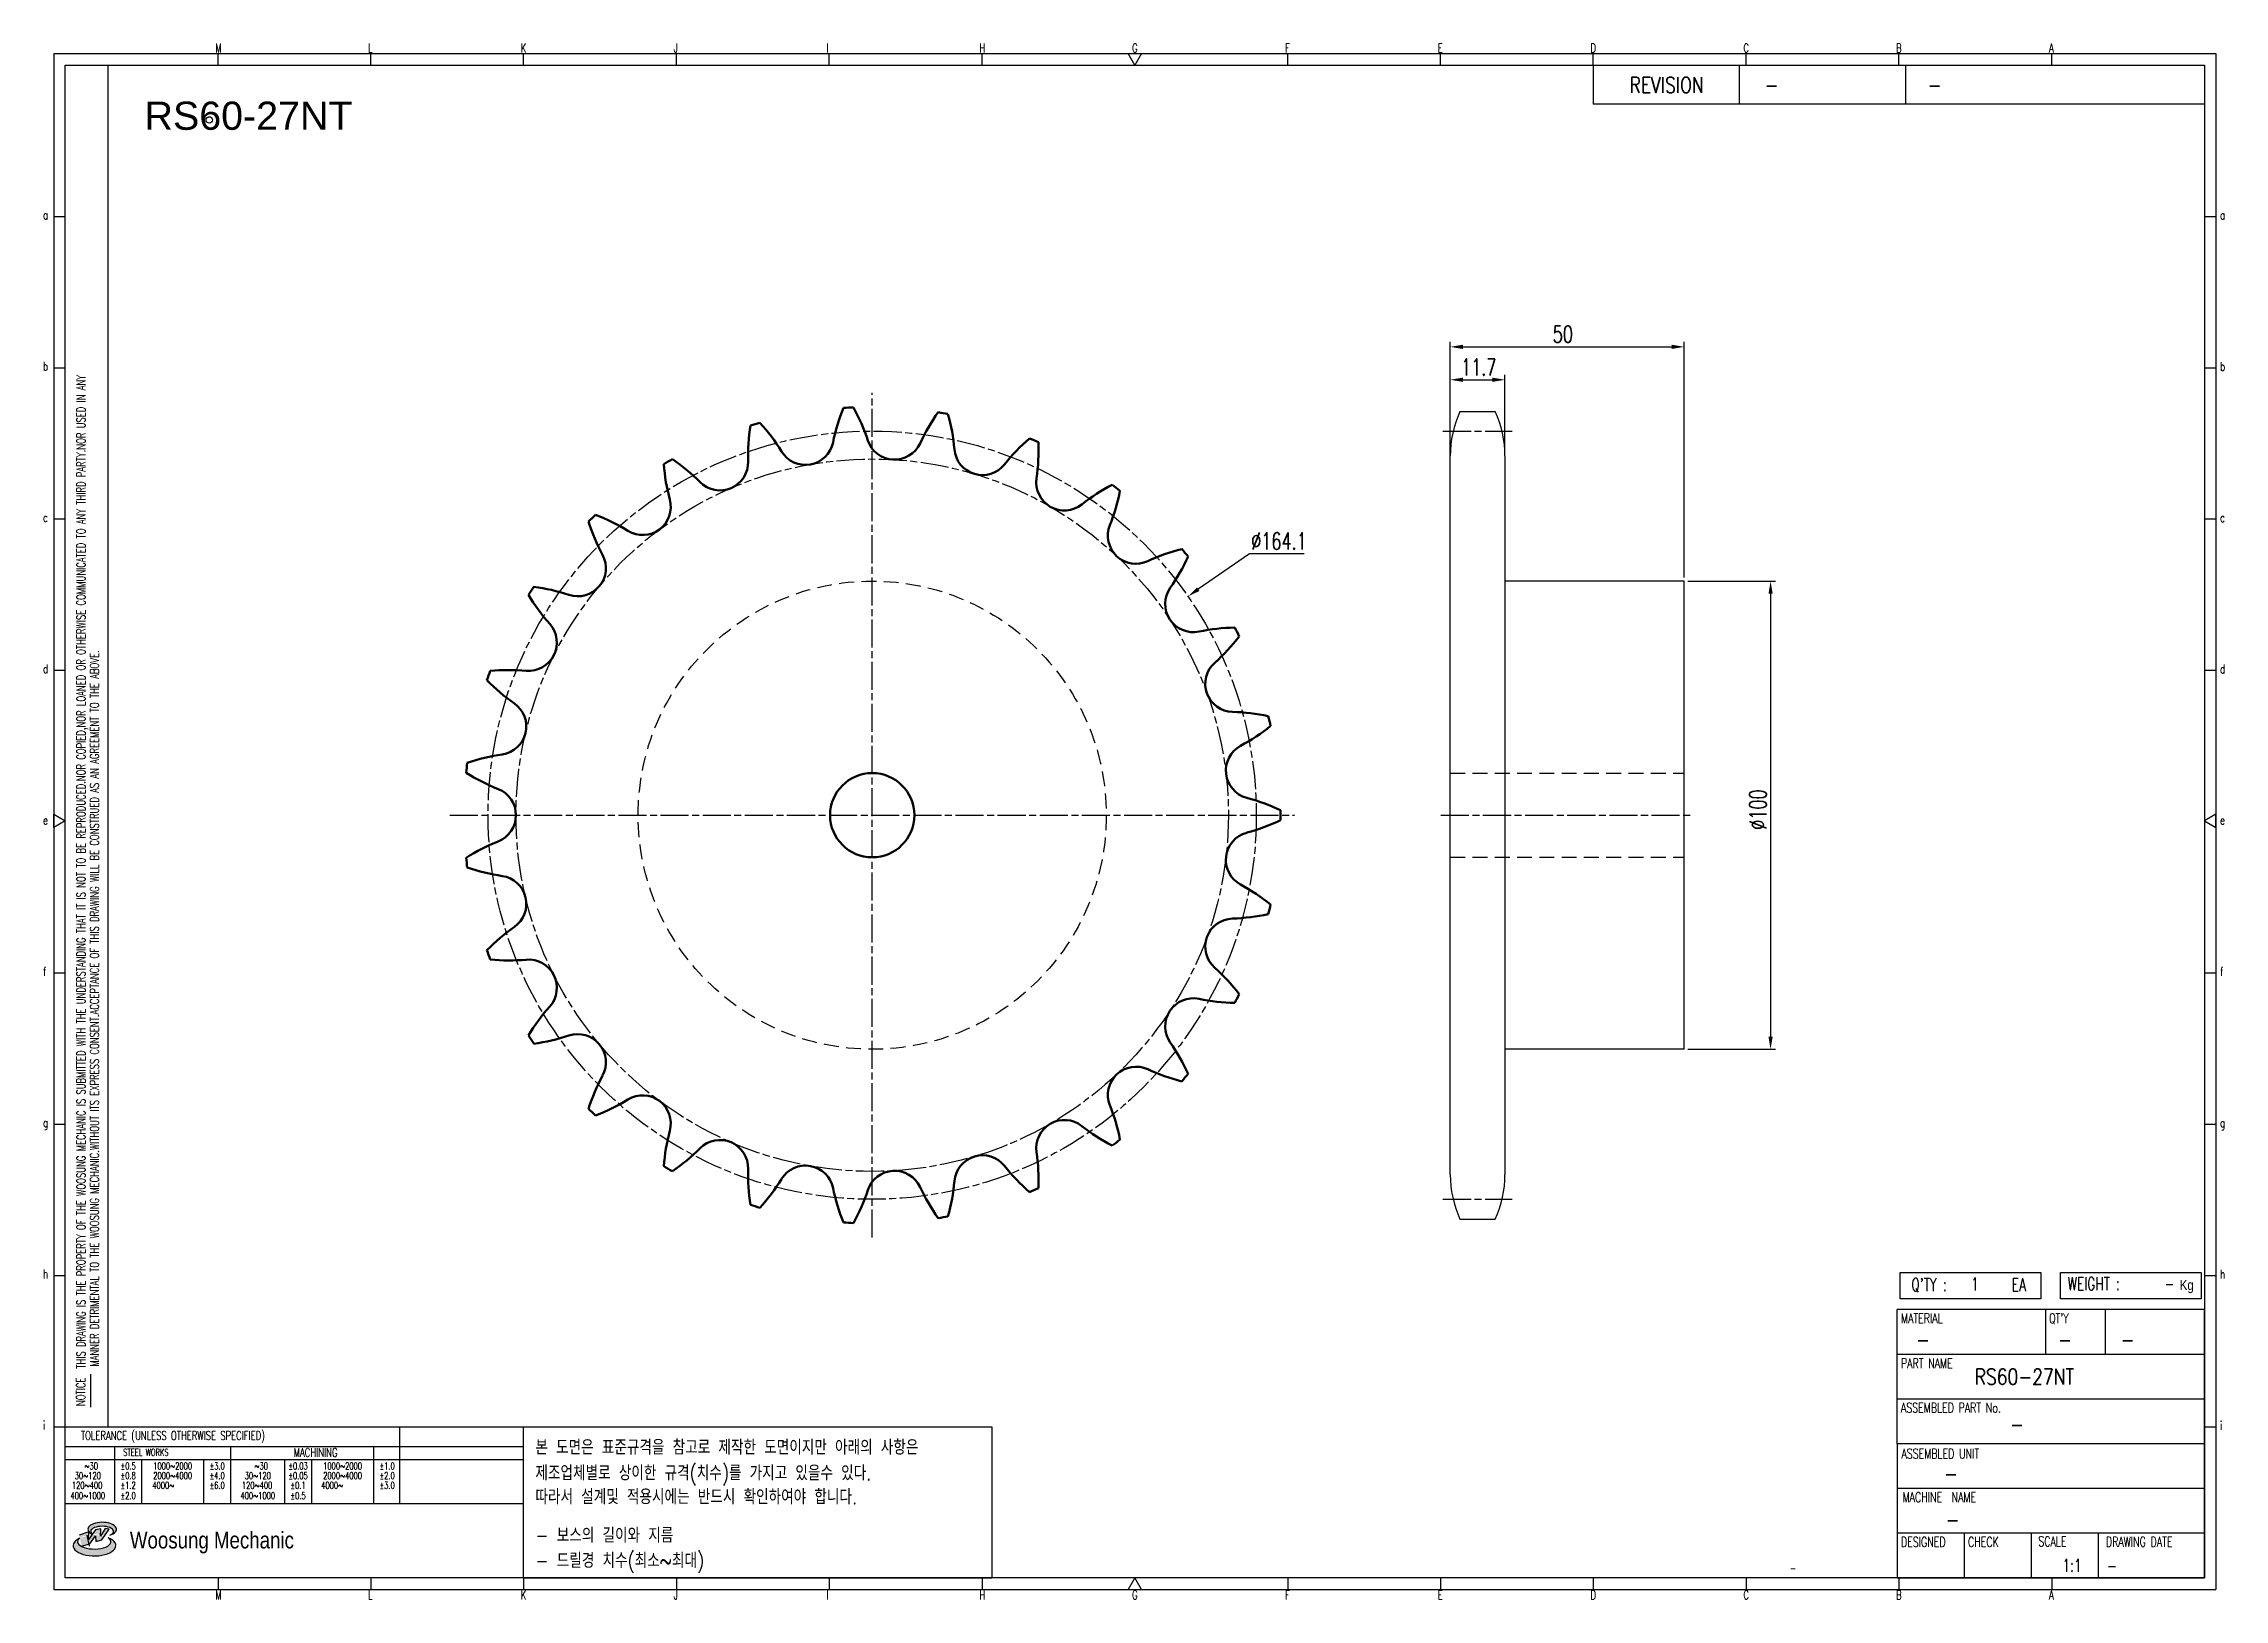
# Model space of a CAD drawing. Header units: millimetres. Extents: x 24105 to 24570, y 30 to 362.
import ezdxf
from ezdxf.enums import TextEntityAlignment as Align

# ---------------------------------------------------------------- set-up
doc = ezdxf.new("R2010")
doc.units = ezdxf.units.MM
for name, pattern in [('AM_ISO08W050', [18, 12, -1.5, 3, -1.5]), ('AM_ISO08W050x2', [9, 6, -0.75, 1.5, -0.75]), ('HIDDEN', [9.525, 6.35, -3.175])]:
    doc.linetypes.add(name, pattern=pattern)
for name, color, linetype, lineweight in [('AM_0N', 7, 'Continuous', 50), ('AM_7', 4, 'AM_ISO08W050', 25), ('AM_7N', 4, 'AM_ISO08W050', 25)]:
    doc.layers.add(name, color=color, linetype=linetype, lineweight=lineweight)
for name, color, linetype in [('HL', 2, 'HIDDEN'), ('S-DIM', 7, 'Continuous'), ('TITLE', 7, 'Continuous'), ('도면레이아웃', 7, 'Continuous')]:
    doc.layers.add(name, color=color, linetype=linetype)
doc.styles.add('HAN', font='ROMANS.shx', dxfattribs={"width": 0.7, "bigfont": 'whgtxt.shx'})
doc.styles.add('HKD_ST2', font='romans.shx', dxfattribs={"width": 0.7, "height": 4, "bigfont": '@extfont2.shx'})
doc.styles.add('HSG', font='SIMPLEX.shx', dxfattribs={"width": 0.7, "bigfont": 'HSG.shx'})
doc.styles.add('ROMANS', font='romans.shx', dxfattribs={"width": 0.7, "bigfont": 'whgtxt.shx'})
doc.styles.add('SLDTEXTSTYLE4', font='arial.ttf', dxfattribs={"width": 0.8})
doc.styles.get("Standard").update_dxf_attribs({"font": 'arial.ttf'})
doc.dimstyles.new('APP6', dxfattribs={"dimscale": 1.5, "dimtxt": 2.4, "dimasz": 1.8, "dimexe": 0.7, "dimexo": 0.5, "dimgap": 0.6, "dimtad": 1, "dimtoh": 1, "dimdec": 1, "dimrnd": 0.01, "dimzin": 9, "dimdsep": 46, "dimtxsty": 'HSG', "dimcen": 0, "dimclrd": 1, "dimclre": 1, "dimclrt": 256, "dimazin": 2, "dimtp": 1, "dimtm": 1, "dimtfac": 0.5, "dimtdec": 1, "dimtofl": 0, "dimtmove": 0, "dimatfit": 3, "dimfxl": 0, "dimtvp": 1, "dimtolj": 2, "dimlwd": -1, "dimlwe": -1, "dimarcsym": 0})

# ---------------------------------------------------------------- blocks, each defined once
blk = doc.blocks.new('SUYWSHJH')
at = {"layer": '도면레이아웃'}
h = blk.add_hatch(color=10, dxfattribs=at)
h.paths.add_polyline_path([(1.544, 35.177), (1.554, 34.966), (1.779, 35.034), (2.054, 35.422), (1.908, 35.446), (1.728, 35.167), (1.741, 35.439), (1.547, 35.405), (1.292, 35.041), (1.295, 35.33), (0.943, 35.208), (1.03, 34.8), (1.336, 34.885)])
edge = h.paths.add_edge_path()
edge.add_ellipse((1.795, 35.421), major_axis=(-0.53, 0), ratio=0.487785, start_angle=122.36065, end_angle=403.39574)
edge.add_line((1.411, 35.244), (1.419, 35.261))
edge.add_ellipse((1.798, 35.344), major_axis=(-0.423, 0), ratio=0.444396, start_angle=131.58977, end_angle=386.19408, ccw=False)
edge = h.paths.add_edge_path()
edge.add_ellipse((1.512, 34.815), major_axis=(-0.793, 0), ratio=0.480113, start_angle=314.67633, end_angle=590.85213)
edge.add_ellipse((1.501, 34.958), major_axis=(-0.62, 0), ratio=0.43311, start_angle=331.7024, end_angle=574.42495, ccw=False)
for p, q in [((0, 90.118), (80.15, 90.118)), ((0, 90.118), (0, 33.191)), ((6.089, 89.693), (6.089, 90.118)), ((11.753, 89.693), (11.753, 90.118)), ((17.418, 89.693), (17.418, 90.118)), ((23.082, 89.693), (23.082, 90.118)), ((28.746, 89.693), (28.746, 90.118)), ((34.411, 89.693), (34.411, 90.118)), ((45.739, 89.693), (45.739, 90.118)), ((51.404, 89.693), (51.404, 90.118)), ((57.068, 89.693), (57.068, 90.118)), ((62.732, 89.693), (62.732, 90.118)), ((68.397, 89.693), (68.397, 90.118)), ((74.061, 89.693), (74.061, 90.118)), ((80.15, 90.118), (80.15, 33.191)), ((0, 84.085), (0.425, 84.085)), ((79.725, 84.085), (80.15, 84.085)), ((0, 78.478), (0.425, 78.478)), ((79.725, 78.478), (80.15, 78.478)), ((0, 72.87), (0.425, 72.87)), ((79.725, 72.87), (80.15, 72.87)), ((0, 67.262), (0.425, 67.262)), ((79.725, 67.262), (80.15, 67.262)), ((0, 56.047), (0.425, 56.047)), ((79.725, 56.047), (80.15, 56.047)), ((0, 50.439), (0.425, 50.439)), ((79.725, 50.439), (80.15, 50.439)), ((0, 44.832), (0.425, 44.832)), ((79.725, 44.832), (80.15, 44.832)), ((1.377, 39.947), (1.377, 41.174)), ((0, 39.224), (0.425, 39.224)), ((79.725, 39.224), (80.15, 39.224)), ((0, 33.191), (80.15, 33.191)), ((6.089, 33.616), (6.089, 33.191)), ((11.753, 33.616), (11.753, 33.191)), ((17.418, 33.616), (17.418, 33.191)), ((23.082, 33.616), (23.082, 33.191)), ((28.746, 33.616), (28.746, 33.191)), ((34.411, 33.616), (34.411, 33.191)), ((45.739, 33.616), (45.739, 33.191)), ((51.404, 33.616), (51.404, 33.191)), ((57.068, 33.616), (57.068, 33.191)), ((62.732, 33.616), (62.732, 33.191)), ((68.397, 33.616), (68.397, 33.191)), ((74.061, 33.616), (74.061, 33.191))]:
    blk.add_line(p, q)
at = {"color": 2}
for p, q in [((2.017, 39.224), (2.017, 89.693)), ((0.425, 39.224), (17.418, 39.224)), ((12.816, 39.224), (12.816, 36.382)), ((17.418, 33.616), (17.418, 39.224)), ((0.425, 38.487), (17.418, 38.487)), ((0.425, 38.012), (17.418, 38.012)), ((2.257, 38.487), (2.257, 36.382)), ((3.257, 38.012), (3.257, 36.382)), ((5.557, 38.012), (5.557, 36.382)), ((6.557, 38.5), (6.557, 36.382)), ((8.557, 38.012), (8.557, 36.382)), ((9.557, 38.026), (9.557, 36.382)), ((11.857, 38.487), (11.857, 36.382)), ((0.425, 36.382), (17.418, 36.382))]:
    blk.add_line(p, q, dxfattribs=at)
at = {"color": 6, "ltscale": 0.5}
for p, q in [((57.068, 89.693), (57.068, 88.246)), ((62.47, 89.693), (62.47, 88.246)), ((68.635, 89.693), (68.635, 88.246)), ((79.725, 88.246), (57.068, 88.246)), ((68.336, 38.59), (68.336, 43.563)), ((79.725, 43.563), (68.336, 43.563)), ((73.827, 43.563), (73.827, 41.905)), ((76.037, 43.563), (76.037, 41.905)), ((79.725, 38.59), (79.725, 43.563)), ((79.725, 41.905), (68.336, 41.905)), ((79.725, 40.248), (68.336, 40.248)), ((68.336, 38.59), (68.336, 33.616)), ((79.725, 38.59), (68.336, 38.59)), ((79.725, 33.616), (79.725, 38.59)), ((79.725, 36.932), (68.336, 36.932)), ((79.725, 35.274), (68.336, 35.274)), ((70.822, 33.616), (70.822, 35.274)), ((73.309, 33.616), (73.309, 35.274)), ((75.796, 33.616), (75.796, 35.274)), ((68.336, 33.616), (79.725, 33.616))]:
    blk.add_line(p, q, dxfattribs=at)
for points in [[(40.075, 89.693), (39.83, 90.118), (40.32, 90.118)], [(0.425, 89.693), (79.725, 89.693), (79.725, 33.616), (0.425, 33.616)], [(0.425, 61.679), (0, 61.433), (0, 61.924)], [(79.725, 61.679), (80.15, 61.433), (80.15, 61.924)], [(40.075, 33.616), (39.83, 33.191), (40.32, 33.191)]]:
    blk.add_lwpolyline(points, close=True)
at = {"layer": 'TITLE', "color": 20}
for p, q in [((68.449, 43.961), (68.449, 44.936)), ((68.449, 44.936), (73.654, 44.936)), ((73.654, 44.936), (73.654, 43.961)), ((74.39, 43.961), (74.39, 44.936)), ((74.39, 44.936), (79.595, 44.936)), ((79.595, 44.936), (79.595, 43.961)), ((73.654, 43.961), (68.449, 43.961)), ((79.595, 43.961), (74.39, 43.961))]:
    blk.add_line(p, q, dxfattribs=at)
at = {"layer": '도면레이아웃'}
for p, q in [((1.295, 35.33), (0.943, 35.208)), ((1.03, 34.8), (1.336, 34.885)), ((1.224, 35.208), (1.311, 34.8)), ((1.224, 35.208), (1.224, 35.208)), ((1.547, 35.405), (1.292, 35.041)), ((1.292, 35.041), (1.295, 35.33)), ((1.336, 34.885), (1.544, 35.177)), ((1.419, 35.261), (1.411, 35.244)), ((1.544, 35.177), (1.554, 34.966)), ((1.741, 35.439), (1.547, 35.405)), ((1.554, 34.966), (1.779, 35.034)), ((1.908, 35.446), (1.728, 35.167)), ((1.728, 35.167), (1.741, 35.439)), ((1.779, 35.034), (2.054, 35.422)), ((2.054, 35.422), (1.908, 35.446))]:
    blk.add_line(p, q, dxfattribs=at)
for centre, major_axis, ratio, start_param, end_param in [((1.795, 35.421), (-0.53, 0), 0.487785, 2.135596, 7.040584), ((1.512, 34.815), (-0.793, 0), 0.480113, 5.492138, 10.312315), ((1.501, 34.958), (-0.62, 0), 0.43311, 5.789299, 10.025607), ((1.798, 35.344), (-0.423, 0), 0.444396, 2.296675, 6.740358)]:
    blk.add_ellipse(centre, major_axis=major_axis, ratio=ratio, start_param=start_param, end_param=end_param, dxfattribs=at)
at = {"color": 4, "style": 'HKD_ST2', "width": 0.7}
for s, p in [('M', (5.988, 90.164)), ('L', (11.652, 90.164)), ('K', (17.316, 90.164)), ('J', (22.981, 90.164)), ('I', (28.645, 90.164)), ('H', (34.309, 90.164)), ('G', (39.974, 90.164)), ('F', (45.638, 90.164)), ('E', (51.302, 90.164)), ('D', (56.967, 90.164)), ('C', (62.631, 90.164)), ('B', (68.295, 90.164)), ('A', (73.96, 90.164)), ('a', (-0.395, 83.976)), ('a', (80.305, 83.97)), ('b', (-0.395, 78.368)), ('b', (80.305, 78.362)), ('c', (-0.395, 72.76)), ('c', (80.305, 72.754)), ('d', (-0.395, 67.153)), ('d', (80.305, 67.147)), ('e', (-0.395, 61.545)), ('e', (80.305, 61.539)), ('f', (-0.395, 55.937)), ('f', (80.305, 55.931)), ('g', (-0.395, 50.33)), ('g', (80.305, 50.324)), ('h', (-0.395, 44.722)), ('h', (80.305, 44.716)), ('i', (-0.395, 39.114)), ('i', (80.305, 39.108)), ('M', (5.988, 32.824)), ('L', (11.652, 32.824)), ('K', (17.316, 32.824)), ('J', (22.981, 32.824)), ('I', (28.645, 32.824)), ('H', (34.309, 32.824)), ('G', (39.974, 32.824)), ('F', (45.638, 32.824)), ('E', (51.302, 32.824)), ('D', (56.967, 32.824)), ('C', (62.631, 32.824)), ('B', (68.295, 32.824)), ('A', (73.96, 32.824))]:
    blk.add_text(s, height=0.326, dxfattribs=at).set_placement(p)
for s, height, style, width, p in [('REVISION', 0.5806, 'HAN', 0.8, (58.415, 88.664)), ('-', 0.581, 'HAN', 0.8, (63.426, 88.664)), ('-', 0.581, 'HAN', 0.8, (69.468, 88.664)), ("Q'TY : ", 0.4746, 'HKD_ST2', 0.7, (68.857, 44.253)), ('1', 0.475, 'HKD_ST2', 0.7, (71.071, 44.275)), ('EA', 0.4746, 'HKD_ST2', 0.7, (72.578, 44.253)), ('WEIGHT : ', 0.4746, 'HKD_ST2', 0.7, (74.65, 44.286)), ('-', 0.581, 'HAN', 0.8, (69.029, 42.157)), ('-', 0.581, 'HAN', 0.8, (74.289, 42.157)), ('-', 0.581, 'HAN', 0.8, (76.623, 42.157)), ('-', 0.581, 'HAN', 0.8, (72.515, 39.013)), ('-', 0.581, 'HAN', 0.8, (70.067, 37.189)), ('-', 0.581, 'HAN', 0.8, (70.126, 35.48)), ('1:1', 0.4746, 'HKD_ST2', 0.7, (74.458, 33.848)), ('-', 0.475, 'HKD_ST2', 0.7, (76.112, 33.837))]:
    blk.add_text(s, height=height, dxfattribs=dict(style=style, width=width)).set_placement(p)
at = {"color": 6, "style": 'HKD_ST2', "width": 0.7}
for s, p in [(' THIS DRAWING IS THE PROPERTY OF THE WOOSUNG MECHANIC IS SUBMITTED WITH THE UNDERSTANDING THAT IT IS NOT TO BE REPRODUCED.NOR COPIED,NOR LOANED OR OTHERWISE COMMUNICATED TO ANY THIRD PARTY.NOR USED IN ANY', (1.173, 41.217)), ('MANNER DETRIMENTAL TO THE WOOSUNG MECHANIC.WITHOUT ITS EXPRESS CONSENT.ACCEPTANCE OF THIS DRAWING WILL BE CONSTRUED AS AN AGREEMENT TO THE ABOVE.', (1.672, 41.447))]:
    blk.add_text(s, height=0.326266, rotation=90, dxfattribs=at).set_placement(p)
at = {"style": 'HKD_ST2', "width": 0.7}
blk.add_text('-', height=0.475, dxfattribs=at).set_placement((78.613, 44.286), align=Align.RIGHT)
at = {"color": 4, "style": 'HKD_ST2', "width": 0.7}
for s, height, p in [('MATERIAL', 0.3651, (68.474, 43.425)), ("QT'Y", 0.3651, (73.965, 43.425)), ('PART NAME', 0.3651, (68.474, 41.756)), ('ASSEMBLED PART No.', 0.36511, (68.474, 40.109)), ('ASSEMBLED UNIT', 0.36511, (68.49, 38.408)), ('MACHINE  NAME', 0.36511, (68.532, 36.794)), ('DESIGNED', 0.3651, (68.474, 35.136)), ('CHECK', 0.3651, (70.961, 35.136)), ('SCALE', 0.3651, (73.566, 35.153)), ('DRAWING DATE', 0.36511, (76.071, 35.141))]:
    blk.add_text(s, height=height, dxfattribs=at).set_placement(p, align=Align.TOP_LEFT)
at = {"style": 'HKD_ST2', "width": 0.7}
blk.add_text('NOTICE', height=0.3263, rotation=90, dxfattribs=at).set_placement((1.163, 39.988))
for s, height, style, width, p in [('TOLERANCE (UNLESS OTHERWISE SPECIFIED)', 0.32627, 'HKD_ST2', 0.7, (4.417, 38.896)), ('-', 0.326, 'ROMANS', 0.65, (64.469, 33.975))]:
    blk.add_text(s, height=height, dxfattribs=dict(style=style, width=width)).set_placement(p, align=Align.MIDDLE_CENTER)
at = {"color": 4, "style": 'HKD_ST2', "width": 0.7}
for s, height, p in [('STEEL WORKS', 0.26101, (3.416, 38.268)), ('MACHINING', 0.3263, (9.707, 38.27)), ('%%P0.5', 0.261, (2.757, 37.762)), ('%%P0.8', 0.261, (2.757, 37.411)), ('%%P3.0', 0.261, (6.057, 37.762)), ('%%P4.0', 0.261, (6.057, 37.411)), ('%%P0.03', 0.261, (9.057, 37.762)), ('%%P0.05', 0.261, (9.057, 37.411)), ('%%P1.0', 0.261, (12.357, 37.762)), ('%%P2.0', 0.261, (12.357, 37.411)), ('%%P1.2', 0.261, (2.757, 37.045)), ('%%P2.0', 0.261, (2.757, 36.67)), ('%%P6.0', 0.261, (6.057, 37.045)), ('%%P0.1', 0.261, (9.057, 37.045)), ('%%P0.5', 0.261, (9.057, 36.67)), ('%%P3.0', 0.261, (12.357, 37.045))]:
    blk.add_text(s, height=height, dxfattribs=at).set_placement(p, align=Align.MIDDLE)
for s, height, p in [('30%%126120', 0.261, (1.263, 37.411)), ('%%12630', 0.261, (1.389, 37.762)), ('2000%%1264000', 0.26101, (4.407, 37.411)), ('1000%%1262000', 0.26101, (4.407, 37.762)), ('30%%126120', 0.261, (7.563, 37.411)), ('%%12630', 0.261, (7.689, 37.762)), ('2000%%1264000', 0.26101, (10.707, 37.411)), ('1000%%1262000', 0.26101, (10.707, 37.762)), ('400%%1261000', 0.26101, (1.263, 36.67)), ('120%%126400', 0.26101, (1.237, 37.045)), ('4000%%126', 0.261, (4.061, 37.045)), ('400%%1261000', 0.26101, (7.563, 36.67)), ('120%%126400', 0.26101, (7.537, 37.045)), ('4000%%126', 0.261, (10.321, 37.045))]:
    blk.add_text(s, height=height, dxfattribs=at).set_placement(p, align=Align.MIDDLE_CENTER)
at = {"color": 1, "style": 'SLDTEXTSTYLE4', "width": 0.8}
blk.add_text('Woosung Mechanic', height=0.61957, dxfattribs=at).set_placement((2.822, 34.711))
at = {"layer": 'TITLE', "width": 0.8}
blk.add_text('Kg', height=0.3789, dxfattribs=at).set_placement((78.807, 44.286))
blk = doc.blocks.new('*D2')
at = {"layer": 'Defpoints', "color": 0, "transparency": 16777216}
for p in [(24348.96, 243.77), (24214.1, 150.3)]:
    blk.add_point(p, dxfattribs=at)
at = {"layer": 'S-DIM', "color": 1, "transparency": 16777216}
for p, q in [((24362.12, 252.89), (24351.18, 245.31)), ((24373.82, 252.89), (24362.12, 252.89))]:
    blk.add_line(p, q, dxfattribs=at)
blk.add_solid([(24350.93, 245.68), (24351.44, 244.94), (24348.96, 243.77)], dxfattribs=at)
at = {"layer": 'S-DIM', "transparency": 16777216, "insert": (24368.42, 255.59), "char_height": 3.6, "attachment_point": 5, "style": 'HSG'}
blk.add_mtext('\\A2;∅164.1', dxfattribs=at)
blk = doc.blocks.new('*D3')
at = {"layer": 'Defpoints', "color": 0, "transparency": 16777216}
for p in [(24416.7, 290.05), (24405, 273.79), (24416.7, 273.79)]:
    blk.add_point(p, dxfattribs=at)
at = {"layer": 'S-DIM', "color": 1, "transparency": 16777216}
for p, q in [((24405, 274.54), (24405, 291.1)), ((24407.7, 290.05), (24414, 290.05)), ((24416.7, 274.54), (24416.7, 291.1))]:
    blk.add_line(p, q, dxfattribs=at)
for points in [[(24407.7, 290.5), (24407.7, 289.6), (24405, 290.05)], [(24414, 290.5), (24414, 289.6), (24416.7, 290.05)]]:
    blk.add_solid(points, dxfattribs=at)
at = {"layer": 'S-DIM', "transparency": 16777216, "insert": (24411.09, 292.75), "char_height": 3.6, "attachment_point": 5, "style": 'HSG'}
blk.add_mtext('\\A2;11.7', dxfattribs=at)
blk = doc.blocks.new('*D4')
at = {"layer": 'Defpoints', "color": 0, "transparency": 16777216}
for p in [(24455, 297.08), (24405, 273.13), (24455, 247.04)]:
    blk.add_point(p, dxfattribs=at)
at = {"layer": 'S-DIM', "color": 1, "transparency": 16777216}
for p, q in [((24405, 273.88), (24405, 298.13)), ((24407.7, 297.08), (24452.3, 297.08)), ((24455, 247.79), (24455, 298.13))]:
    blk.add_line(p, q, dxfattribs=at)
for points in [[(24407.7, 297.53), (24407.7, 296.63), (24405, 297.08)], [(24452.3, 297.53), (24452.3, 296.63), (24455, 297.08)]]:
    blk.add_solid(points, dxfattribs=at)
at = {"layer": 'S-DIM', "transparency": 16777216, "insert": (24429.07, 299.78), "char_height": 3.6, "attachment_point": 5, "style": 'HSG'}
blk.add_mtext('\\A2;50', dxfattribs=at)
blk = doc.blocks.new('*D5')
at = {"layer": 'Defpoints', "color": 0, "transparency": 16777216}
for p in [(24455, 247.04), (24455, 147.04), (24473.43, 147.04)]:
    blk.add_point(p, dxfattribs=at)
at = {"layer": 'S-DIM', "color": 1, "transparency": 16777216}
for p, q in [((24455.75, 247.04), (24474.48, 247.04)), ((24473.43, 244.34), (24473.43, 149.74)), ((24455.75, 147.04), (24474.48, 147.04))]:
    blk.add_line(p, q, dxfattribs=at)
for points in [[(24472.98, 244.34), (24473.88, 244.34), (24473.43, 247.04)], [(24472.98, 149.74), (24473.88, 149.74), (24473.43, 147.04)]]:
    blk.add_solid(points, dxfattribs=at)
at = {"layer": 'S-DIM', "transparency": 16777216, "insert": (24470.73, 198.23), "char_height": 3.6, "attachment_point": 5, "rotation": 90, "style": 'HSG'}
blk.add_mtext('\\A2;%%c100', dxfattribs=at)

msp = doc.modelspace()

# ---------------------------------------------------------------- linework, layer by layer
for p, q in [((24407.08, 283.29), (24414.62, 283.29)), ((24405, 120.28), (24405, 273.79)), ((24416.7, 273.79), (24416.7, 120.28)), ((24455, 247.04), (24416.7, 247.04)), ((24455, 147.04), (24455, 247.04)), ((24455, 147.04), (24416.7, 147.04)), ((24407.08, 110.78), (24414.62, 110.78))]:
    msp.add_line(p, q)
at = {"color": 4}
msp.add_lwpolyline([(24207.07, 66.42), (24307.11, 66.42), (24307.11, 34.1), (24207.07, 34.1)], close=True, dxfattribs=at)
msp.add_circle((24139.92, 345.54), 0.696)
for centre, start, end in [((24427.7, 273.79), 155.2599, 180), ((24394, 273.79), 0, 24.7401), ((24427.7, 120.28), 180, 204.7401), ((24394, 120.28), 335.2599, 0)]:
    msp.add_arc(centre, 22.7, start, end)
at = {"layer": 'AM_0N'}
msp.add_circle((24281.53, 197.04), 9, dxfattribs=at)
for centre, radius, start, end in [((24296.45, 273.81), 41.45, 171.0286, 181.6667), ((24281.53, 197.04), 87.21, 105.9742, 107.3591), ((24226.88, 252.98), 41.45, 31.6667, 42.3047), ((24313.75, 268.3), 41.45, 157.6953, 168.3333), ((24281.53, 197.04), 87.21, 92.6409, 94.0258), ((24241.25, 264.07), 41.45, 18.3333, 28.9714), ((24329.32, 258.95), 41.45, 144.362, 155), ((24281.53, 197.04), 87.21, 79.3075, 80.6925), ((24257.8, 271.56), 41.45, 5, 15.638), ((24267.27, 277.89), 6.01, 211.6667, 348.3333), ((24286.3, 279), 6.01, 198.3333, 335), ((24305.08, 275.69), 6.01, 185, 321.6667), ((24342.31, 246.26), 41.45, 131.0286, 141.6667), ((24281.53, 197.04), 87.21, 65.9742, 67.3591), ((24275.62, 275.02), 41.45, 351.6667, 2.3047), ((24281.53, 197.04), 87.21, 119.3075, 120.6925), ((24278.34, 275.18), 41.45, 184.362, 195), ((24215.45, 238.87), 41.45, 45, 55.638), ((24249.01, 272.43), 6.01, 225, 1.6667), ((24322.58, 268.14), 6.01, 171.6667, 308.3333), ((24352.02, 230.91), 41.45, 117.6953, 128.3333), ((24293.77, 274.28), 41.45, 338.3333, 348.9714), ((24281.53, 197.04), 87.21, 52.6409, 54.0258), ((24281.53, 197.04), 87.21, 132.6409, 134.0258), ((24207.58, 222.5), 41.45, 58.3333, 68.9714), ((24232.5, 262.9), 6.01, 238.3333, 15), ((24260.41, 272.34), 41.45, 197.6953, 208.3333), ((24337.87, 256.76), 6.01, 158.3333, 295), ((24218.63, 249.81), 6.01, 251.6667, 28.3333), ((24357.93, 213.74), 41.45, 104.362, 115), ((24311.25, 269.38), 41.45, 325, 335.638), ((24281.53, 197.04), 87.21, 39.3075, 40.6925), ((24281.53, 197.04), 87.21, 145.9742, 147.3591), ((24243.61, 265.44), 41.45, 211.0286, 221.6667), ((24203.7, 204.76), 41.45, 71.6667, 82.3047), ((24350.13, 242.15), 6.01, 145, 281.6667), ((24208.16, 233.89), 6.01, 265, 41.6667), ((24359.73, 195.67), 41.45, 91.0286, 101.6667), ((24327.13, 260.57), 41.45, 311.6667, 322.3047), ((24281.53, 197.04), 87.21, 25.9742, 27.3591), ((24358.68, 225.12), 6.01, 131.6667, 268.3333), ((24281.53, 197.04), 87.21, 159.3075, 160.6925), ((24228.86, 254.85), 41.45, 224.362, 235), ((24204.02, 186.6), 41.45, 85, 95.638), ((24201.64, 215.97), 6.01, 278.3333, 55), ((24357.3, 177.68), 41.45, 77.6953, 88.3333), ((24340.56, 248.34), 41.45, 298.3333, 308.9714), ((24281.53, 197.04), 87.21, 12.6409, 14.0258), ((24208.52, 169.01), 41.45, 98.3333, 108.9714), ((24363.08, 206.57), 6.01, 118.3333, 255), ((24281.53, 197.04), 87.21, 172.6409, 174.0258), ((24216.95, 241.14), 41.45, 237.6953, 248.3333), ((24199.42, 197.04), 6.01, 291.6667, 68.3333), ((24350.8, 160.72), 41.45, 64.362, 75), ((24350.8, 233.35), 41.45, 285, 295.638), ((24281.53, 197.04), 87.21, 359.3075, 0.6925), ((24216.95, 152.93), 41.45, 111.6667, 122.3047), ((24363.08, 187.5), 6.01, 105, 241.6667), ((24281.53, 197.04), 87.21, 185.9742, 187.3591), ((24208.52, 225.06), 41.45, 251.0286, 261.6667), ((24201.64, 178.1), 6.01, 305, 81.6667), ((24340.56, 145.73), 41.45, 51.0286, 61.6667), ((24281.53, 197.04), 87.21, 345.9742, 347.3591), ((24228.86, 139.22), 41.45, 125, 135.638), ((24358.68, 168.95), 6.01, 91.6667, 228.3333), ((24357.3, 216.4), 41.45, 271.6667, 282.3047), ((24281.53, 197.04), 87.21, 199.3075, 200.6925), ((24204.02, 207.47), 41.45, 264.362, 275), ((24208.16, 160.19), 6.01, 318.3333, 95), ((24327.13, 133.5), 41.45, 37.6953, 48.3333), ((24281.53, 197.04), 87.21, 332.6409, 334.0258), ((24243.61, 128.63), 41.45, 138.3333, 148.9714), ((24350.13, 151.92), 6.01, 78.3333, 215), ((24359.73, 198.4), 41.45, 258.3333, 268.9714), ((24281.53, 197.04), 87.21, 212.6409, 214.0258), ((24203.7, 189.31), 41.45, 277.6953, 288.3333), ((24218.63, 144.26), 6.01, 331.6667, 108.3333), ((24311.25, 124.7), 41.45, 24.362, 35), ((24260.41, 121.73), 41.45, 151.6667, 162.3047), ((24337.87, 137.31), 6.01, 65, 201.6667), ((24357.93, 180.33), 41.45, 245, 255.638), ((24281.53, 197.04), 87.21, 319.3075, 320.6925), ((24207.58, 171.57), 41.45, 291.0286, 301.6667), ((24232.5, 131.18), 6.01, 345, 121.6667), ((24293.77, 119.79), 41.45, 11.0286, 21.6667), ((24281.53, 197.04), 87.21, 225.9742, 227.3591), ((24322.58, 125.93), 6.01, 51.6667, 188.3333), ((24352.02, 163.16), 41.45, 231.6667, 242.3047), ((24278.34, 118.89), 41.45, 165, 175.638), ((24215.45, 155.21), 41.45, 304.362, 315), ((24249.01, 121.65), 6.01, 358.3333, 135), ((24281.53, 197.04), 87.21, 305.9742, 307.3591), ((24281.53, 197.04), 87.21, 239.3075, 240.6925), ((24296.45, 120.26), 41.45, 178.3333, 188.9714), ((24267.27, 116.18), 6.01, 11.6667, 148.3333), ((24305.08, 118.38), 6.01, 38.3333, 175), ((24342.31, 147.82), 41.45, 218.3333, 228.9714), ((24275.62, 119.05), 41.45, 357.6953, 8.3333), ((24226.88, 141.09), 41.45, 317.6953, 328.3333), ((24313.75, 125.78), 41.45, 191.6667, 202.3047), ((24241.25, 130), 41.45, 331.0286, 341.6667), ((24286.3, 115.07), 6.01, 25, 161.6667), ((24329.32, 135.13), 41.45, 205, 215.638), ((24257.8, 122.52), 41.45, 344.362, 355), ((24281.53, 197.04), 87.21, 292.6409, 294.0258), ((24281.53, 197.04), 87.21, 252.6409, 254.0258), ((24281.53, 197.04), 87.21, 265.9742, 267.3591), ((24281.53, 197.04), 87.21, 279.3075, 280.6925)]:
    msp.add_arc(centre, radius, start, end, dxfattribs=at)
at = {"layer": 'AM_7', "linetype": 'AM_ISO08W050x2'}
for radius in [82.05, 76.09]:
    msp.add_circle((24281.53, 197.04), radius, dxfattribs=at)
at = {"layer": 'AM_7N', "linetype": 'AM_ISO08W050x2'}
for p, q in [((24281.53, 106.83), (24281.53, 287.24)), ((24403.44, 279.08), (24418.26, 279.08)), ((24191.32, 197.04), (24371.74, 197.04)), ((24403, 197.04), (24457, 197.04)), ((24403.44, 114.99), (24418.26, 114.99))]:
    msp.add_line(p, q, dxfattribs=at)
at = {"layer": 'HL', "ltscale": 0.5}
for p, q in [((24405, 206.04), (24455, 206.04)), ((24405, 188.04), (24455, 188.04))]:
    msp.add_line(p, q, dxfattribs=at)
msp.add_circle((24281.53, 197.04), 50, dxfattribs=at)

# ---------------------------------------------------------------- block references
at = {"xscale": 5.762645251808727, "yscale": 5.762645251808727, "zscale": 5.762645251808727}
msp.add_blockref('SUYWSHJH', (24106.7, -159.61), dxfattribs=at)

# ---------------------------------------------------------------- texts
at = {"color": 2}
msp.add_text('RS60-27NT', height=6.021, dxfattribs=at).set_placement((24126.1, 343.44))
at = {"style": 'HAN', "width": 0.8}
msp.add_text('RS60-27NT', height=3.346, dxfattribs=at).set_placement((24517.04, 75.42))
at = {"color": 4, "style": 'HAN', "width": 0.8}
for s, p in [('본 도면은 표준규격을 참고로 제작한 도면이지만 아래의 사항은', (24209.58, 60.44)), ('제조업체별로 상이한 규격(치수)를 가지고 있을수 있다.', (24209.58, 54.95)), ('따라서 설계및 적용시에는 반드시 확인하여야 합니다.', (24209.58, 49.86)), ('- 보스의 길이와 지름', (24209.58, 41.65)), ('- 드릴경 치수(최소~최대)', (24209.58, 36.25))]:
    msp.add_text(s, height=3.1658, dxfattribs=at).set_placement(p)

# ---------------------------------------------------------------- dimensions: what is measured, and where the dimension line sits
at = {"layer": 'S-DIM', "color": 1}
for base, p1, p2, picture, middle in [((24455, 297.08), (24405, 273.13), (24455, 247.04), '*D4', (24429.07, 297.08)), ((24416.7, 290.05), (24405, 273.79), (24416.7, 273.79), '*D3', (24411.09, 290.05))]:
    dim = msp.add_linear_dim(base=base, p1=p1, p2=p2, dimstyle='APP6', dxfattribs=at)
    dim.commit()
    dim.dimension.update_dxf_attribs({"geometry": picture, "text_midpoint": middle, "dimtype": 128})
dim = msp.add_diameter_dim_2p(p1=(24214.1, 150.3), p2=(24348.96, 243.77), dimstyle='APP6', dxfattribs=at)
dim.commit()
dim.dimension.update_dxf_attribs({"geometry": '*D2', "text_midpoint": (24368.42, 252.89), "dimtype": 131})
dim = msp.add_linear_dim(base=(24473.43, 147.04), p1=(24455, 247.04), p2=(24455, 147.04), angle=90, text='%%c<>', dimstyle='APP6', dxfattribs=at)
dim.commit()
dim.dimension.update_dxf_attribs({"geometry": '*D5', "text_midpoint": (24473.43, 198.23), "dimtype": 128})

doc.saveas('drawing.dxf')
